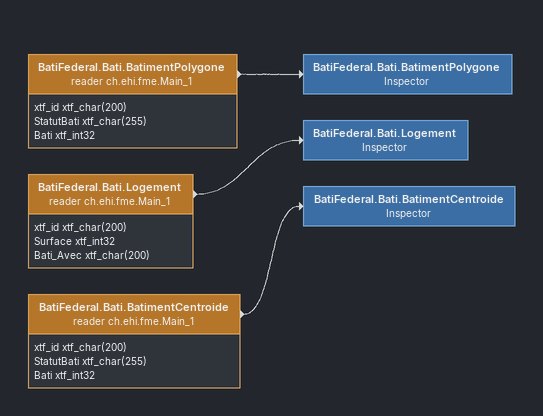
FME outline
BatiFederal.Bati.BatimentPolygone (reader ch.ehi.fme.Main_1)
    attributes: xtf_id xtf_char(200), StatutBati xtf_char(255), Bati xtf_int32
    -> BatiFederal.Bati.BatimentPolygone
BatiFederal.Bati.BatimentPolygone: Inspector
BatiFederal.Bati.Logement (reader ch.ehi.fme.Main_1)
    attributes: xtf_id xtf_char(200), Surface xtf_int32, Bati_Avec xtf_char(200)
    -> BatiFederal.Bati.Logement
BatiFederal.Bati.Logement: Inspector
BatiFederal.Bati.BatimentCentroide (reader ch.ehi.fme.Main_1)
    attributes: xtf_id xtf_char(200), StatutBati xtf_char(255), Bati xtf_int32
    -> BatiFederal.Bati.BatimentCentroide
BatiFederal.Bati.BatimentCentroide: Inspector
